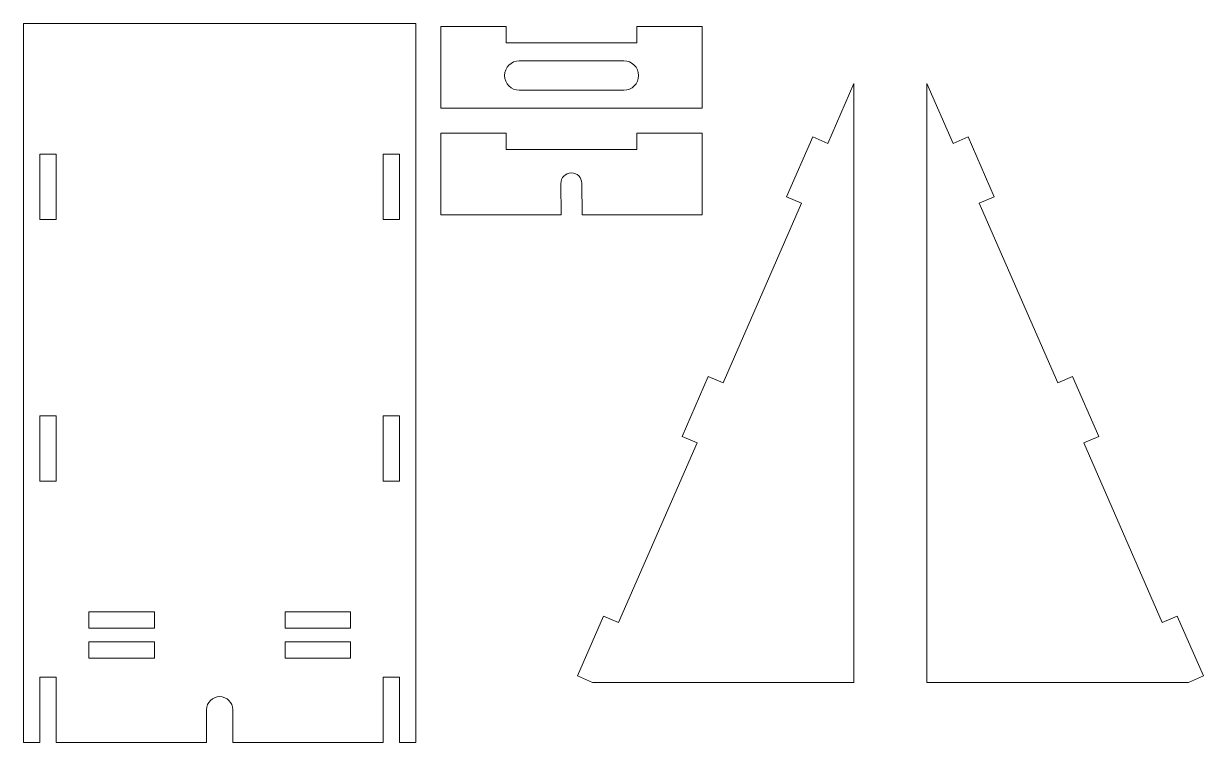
# Model space of a CAD drawing. Header units: millimetres. Extents: x 6 to 235, y 315 to 454.
import ezdxf

# ---------------------------------------------------------------- set-up
doc = ezdxf.new("R2010")
doc.units = ezdxf.units.MM

msp = doc.modelspace()

# ---------------------------------------------------------------- linework, layer by layer
at = {"color": 7, "linetype": 'Continuous', "lineweight": 15}
for p, q in [((82.12, 454.41), (5.92, 454.41)), ((5.92, 454.41), (5.92, 314.71)), ((82.12, 314.71), (82.12, 454.41)), ((87, 453.83), (99.7, 453.83)), ((87, 453.83), (87, 437.96)), ((99.7, 453.83), (99.7, 450.66)), ((125.1, 453.83), (125.1, 450.66)), ((125.1, 453.83), (137.8, 453.83)), ((137.8, 437.96), (137.8, 453.83)), ((125.1, 450.66), (99.7, 450.66)), ((122.56, 447.17), (102.24, 447.17)), ((167.25, 442.76), (162.17, 431.12)), ((167.25, 326.36), (167.25, 442.76)), ((181.45, 442.76), (186.53, 431.12)), ((181.45, 326.36), (181.45, 442.76)), ((102.24, 441.45), (122.56, 441.45)), ((87, 437.96), (137.8, 437.96)), ((87, 433.1), (87, 417.22)), ((87, 433.1), (99.7, 433.1)), ((99.7, 433.1), (99.7, 429.92)), ((125.1, 433.1), (125.1, 429.92)), ((125.1, 433.1), (137.8, 433.1)), ((137.8, 417.22), (137.8, 433.1)), ((154.18, 420.75), (159.26, 432.39)), ((159.26, 432.39), (162.17, 431.12)), ((189.44, 432.39), (186.53, 431.12)), ((189.44, 432.39), (194.52, 420.75)), ((9.09, 429.01), (9.09, 416.31)), ((12.27, 429.01), (9.09, 429.01)), ((12.27, 416.31), (12.27, 429.01)), ((75.77, 429.01), (75.77, 416.31)), ((78.94, 429.01), (75.77, 429.01)), ((78.94, 416.31), (78.94, 429.01)), ((125.1, 429.92), (99.7, 429.92)), ((110.3, 423.33), (110.35, 417.22)), ((114.44, 417.24), (114.39, 423.37)), ((154.18, 420.75), (157.09, 419.48)), ((194.52, 420.75), (191.61, 419.48)), ((114.44, 417.22), (114.44, 417.24)), ((157.09, 419.48), (141.85, 384.56)), ((191.61, 419.48), (206.85, 384.56)), ((9.09, 416.31), (12.27, 416.31)), ((75.77, 416.31), (78.94, 416.31)), ((87, 417.22), (110.35, 417.22)), ((114.44, 417.22), (137.8, 417.22)), ((133.86, 374.19), (138.94, 385.83)), ((138.94, 385.83), (141.85, 384.56)), ((209.76, 385.83), (206.85, 384.56)), ((209.76, 385.83), (214.84, 374.19)), ((9.09, 378.21), (9.09, 365.51)), ((12.27, 378.21), (9.09, 378.21)), ((12.27, 365.51), (12.27, 378.21)), ((75.77, 378.21), (75.77, 365.51)), ((78.94, 378.21), (75.77, 378.21)), ((78.94, 365.51), (78.94, 378.21)), ((133.86, 374.19), (136.77, 372.92)), ((214.84, 374.19), (211.93, 372.92)), ((136.77, 372.92), (121.53, 338)), ((211.93, 372.92), (227.17, 338)), ((9.09, 365.51), (12.27, 365.51)), ((75.77, 365.51), (78.94, 365.51)), ((31.32, 340.11), (18.62, 340.11)), ((18.62, 340.11), (18.62, 336.93)), ((31.32, 336.93), (31.32, 340.11)), ((69.42, 340.11), (56.72, 340.11)), ((56.72, 340.11), (56.72, 336.93)), ((69.42, 336.93), (69.42, 340.11)), ((113.54, 327.63), (118.62, 339.27)), ((118.62, 339.27), (121.53, 338)), ((230.08, 339.27), (227.17, 338)), ((230.08, 339.27), (235.16, 327.63)), ((18.62, 336.93), (31.32, 336.93)), ((56.72, 336.93), (69.42, 336.93)), ((31.32, 334.27), (18.62, 334.27)), ((18.62, 334.27), (18.62, 331.09)), ((31.32, 331.09), (31.32, 334.27)), ((69.42, 334.27), (56.72, 334.27)), ((56.72, 334.27), (56.72, 331.09)), ((69.42, 331.09), (69.42, 334.27)), ((18.62, 331.09), (31.32, 331.09)), ((56.72, 331.09), (69.42, 331.09)), ((9.09, 327.41), (9.09, 314.71)), ((12.27, 327.41), (9.09, 327.41)), ((12.27, 314.71), (12.27, 327.41)), ((78.94, 327.41), (75.77, 327.41)), ((75.77, 327.41), (75.77, 314.71)), ((78.94, 314.71), (78.94, 327.41)), ((113.54, 327.63), (116.45, 326.36)), ((116.45, 326.36), (167.25, 326.36)), ((232.25, 326.36), (181.45, 326.36)), ((235.16, 327.63), (232.25, 326.36)), ((41.48, 321.06), (41.48, 314.71)), ((46.56, 314.71), (46.56, 321.06)), ((5.92, 314.71), (9.09, 314.71)), ((12.27, 314.71), (41.48, 314.71)), ((46.56, 314.71), (75.77, 314.71)), ((78.94, 314.71), (82.12, 314.71))]:
    msp.add_line(p, q, dxfattribs=at)
for centre, radius, start, end in [((102.24, 444.31), 2.86, 90, 270), ((122.56, 444.31), 2.86, 270, 90), ((112.35, 423.35), 2.04, 0.4699, 180.4699), ((44.02, 321.06), 2.54, 0, 180)]:
    msp.add_arc(centre, radius, start, end, dxfattribs=at)

doc.saveas('drawing.dxf')
